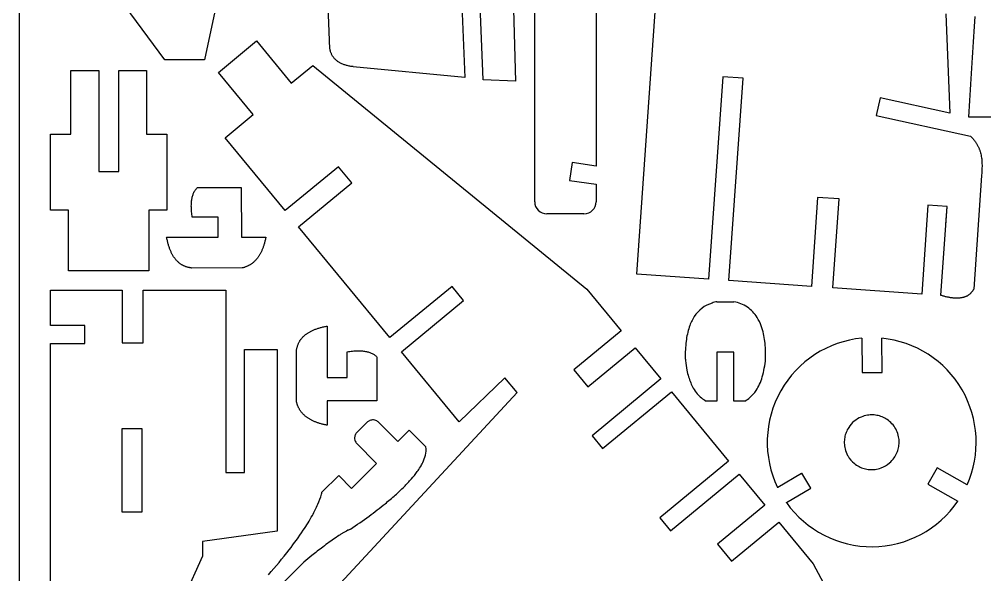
# Model space of a CAD drawing. Extents: x 0 to 450, y 0 to 350.
# Drawn here: x 0 to 160, y 70.7 to 162.7 of the extents above; entities that cross this region are included whole.
import ezdxf

# ---------------------------------------------------------------- set-up
doc = ezdxf.new("R2010")
doc.units = 0
doc.header["$MEASUREMENT"] = 0
doc.layers.add('01', color=5, linetype='Continuous')
doc.layers.add('DEFAULT', color=7, linetype='Continuous')

msp = doc.modelspace()

# ---------------------------------------------------------------- linework, layer by layer
at = {"layer": '01'}
msp.add_lwpolyline([(0, 0), (450, 0), (450, 350), (0, 350)], close=True, dxfattribs=at)
at = {"layer": 'DEFAULT'}
for p, q in [((53.5342, 264.5157), (30.7019, 155.9579)), ((102.3435, 120.4817), (108.4975, 208.489)), ((80.9417, 196.5557), (82.2438, 152.4591)), ((51.4774, 157.7922), (50.496, 180.2712)), ((85.4062, 132.4825), (85.4062, 177.7368)), ((72.9337, 174.0403), (73.8492, 153.0719)), ((76.8936, 152.6707), (75.9548, 174.1722)), ((95.5973, 171.8139), (95.5973, 138.3615)), ((24.1208, 155.9579), (17.5496, 164.8515)), ((153.5565, 163.5772), (154.2273, 147.1622)), ((158.304, 161.4911), (158.3636, 162.3352)), ((158.3636, 162.3352), (158.4238, 163.1749)), ((158.1863, 159.7902), (158.2449, 160.6428)), ((158.2449, 160.6428), (158.304, 161.4911)), ((32.9835, 153.8959), (39.297, 159.1003)), ((39.297, 159.1003), (45.0669, 152.1008)), ((158.0707, 158.072), (158.1282, 158.9332)), ((158.1282, 158.9332), (158.1863, 159.7902)), ((51.5017, 157.6722), (51.4774, 157.7922)), ((51.5292, 157.5546), (51.5017, 157.6722)), ((51.5599, 157.4395), (51.5292, 157.5546)), ((51.5937, 157.3268), (51.5599, 157.4395)), ((51.6308, 157.2165), (51.5937, 157.3268)), ((51.671, 157.1087), (51.6308, 157.2165)), ((51.7144, 157.0034), (51.671, 157.1087)), ((51.761, 156.9004), (51.7144, 157.0034)), ((51.8108, 156.8), (51.761, 156.9004)), ((51.8637, 156.702), (51.8108, 156.8)), ((157.9572, 156.3366), (158.0137, 157.2064)), ((158.0137, 157.2064), (158.0707, 158.072)), ((30.7019, 155.9579), (24.1208, 155.9579)), ((51.9199, 156.6064), (51.8637, 156.702)), ((51.9792, 156.5133), (51.9199, 156.6064)), ((52.0417, 156.4226), (51.9792, 156.5133)), ((52.1074, 156.3344), (52.0417, 156.4226)), ((52.1763, 156.2486), (52.1074, 156.3344)), ((52.2484, 156.1652), (52.1763, 156.2486)), ((52.3236, 156.0843), (52.2484, 156.1652)), ((52.402, 156.0059), (52.3236, 156.0843)), ((52.4837, 155.9299), (52.402, 156.0059)), ((52.5685, 155.8563), (52.4837, 155.9299)), ((52.6564, 155.7852), (52.5685, 155.8563)), ((52.7476, 155.7166), (52.6564, 155.7852)), ((52.842, 155.6504), (52.7476, 155.7166)), ((52.9395, 155.5866), (52.842, 155.6504)), ((53.0402, 155.5253), (52.9395, 155.5866)), ((53.1442, 155.4664), (53.0402, 155.5253)), ((53.2512, 155.41), (53.1442, 155.4664)), ((53.3615, 155.356), (53.2512, 155.41)), ((53.475, 155.3045), (53.3615, 155.356)), ((53.5916, 155.2554), (53.475, 155.3045)), ((53.7115, 155.2088), (53.5916, 155.2554)), ((53.8345, 155.1646), (53.7115, 155.2088)), ((157.8458, 154.584), (157.9012, 155.4625)), ((157.9012, 155.4625), (157.9572, 156.3366)), ((8.5393, 143.646), (8.5393, 154.2114)), ((8.5393, 154.2114), (13.1633, 154.2114)), ((13.1633, 154.2114), (13.1633, 137.4562)), ((16.4716, 154.2114), (21.0957, 154.2114)), ((16.4716, 137.4562), (16.4716, 154.2114)), ((21.0957, 154.2114), (21.0957, 143.646)), ((38.7535, 146.8964), (32.9835, 153.8959)), ((45.0689, 152.1024), (48.6354, 155.0424)), ((48.6354, 155.0424), (94.0313, 118.0089)), ((53.9607, 155.1228), (53.8345, 155.1646)), ((54.0901, 155.0835), (53.9607, 155.1228)), ((54.2227, 155.0467), (54.0901, 155.0835)), ((54.3584, 155.0123), (54.2227, 155.0467)), ((54.4974, 154.9803), (54.3584, 155.0123)), ((54.6395, 154.9508), (54.4974, 154.9803)), ((54.7848, 154.9237), (54.6395, 154.9508)), ((54.9333, 154.8991), (54.7848, 154.9237)), ((55.085, 154.877), (54.9333, 154.8991)), ((55.2399, 154.8572), (55.085, 154.877)), ((55.3185, 154.8483), (55.2399, 154.8572)), ((55.3383, 154.8462), (55.3185, 154.8483)), ((55.3448, 154.8455), (55.3383, 154.8462)), ((73.8492, 153.0719), (55.3448, 154.8455)), ((157.7366, 152.8142), (157.7909, 153.7013)), ((157.7909, 153.7013), (157.8458, 154.584)), ((45.0669, 152.1008), (45.0689, 152.1024)), ((82.2438, 152.4591), (76.8936, 152.6707)), ((116.5765, 153.1855), (114.2315, 119.6504)), ((119.9477, 152.9498), (116.5765, 153.1855)), ((117.6027, 119.4147), (119.9477, 152.9498)), ((157.6827, 151.9229), (157.7366, 152.8142)), ((157.5767, 150.1273), (157.6294, 151.0272)), ((157.6294, 151.0272), (157.6827, 151.9229)), ((142.6357, 149.6845), (141.9821, 146.7731)), ((154.2273, 147.1622), (142.6357, 149.6845)), ((157.4727, 148.3145), (157.5244, 149.223)), ((157.5244, 149.223), (157.5767, 150.1273)), ((157.3708, 146.4845), (157.4215, 147.4016)), ((157.4215, 147.4016), (157.4727, 148.3145)), ((34.1206, 143.0773), (38.7535, 146.8964)), ((141.9821, 146.7731), (157.6124, 143.3622)), ((211.3736, 146.4845), (157.3708, 146.4845)), ((5.1778, 131.1062), (5.1778, 143.646)), ((5.1778, 143.646), (8.5393, 143.646)), ((21.0957, 143.646), (24.4572, 143.646)), ((24.4572, 143.646), (24.4572, 131.1062)), ((44.0768, 130.9995), (34.1206, 143.0773)), ((157.6124, 143.3622), (157.7094, 143.2666)), ((157.7094, 143.2666), (157.8033, 143.1707)), ((157.8033, 143.1707), (157.894, 143.0746)), ((157.894, 143.0746), (157.9817, 142.9782)), ((157.9817, 142.9782), (158.0664, 142.8815)), ((158.0664, 142.8815), (158.148, 142.7847)), ((158.148, 142.7847), (158.2268, 142.6875)), ((158.2268, 142.6875), (158.3026, 142.5901)), ((158.3026, 142.5901), (158.3756, 142.4924)), ((158.3756, 142.4924), (158.4459, 142.3945)), ((158.4459, 142.3945), (158.5134, 142.2962)), ((158.5134, 142.2962), (158.5782, 142.1978)), ((158.5782, 142.1978), (158.6404, 142.0991)), ((158.6404, 142.0991), (158.7, 142.0002)), ((158.7, 142.0002), (158.7571, 141.901)), ((158.7571, 141.901), (158.8117, 141.8017)), ((158.8117, 141.8017), (158.8638, 141.7021)), ((158.8638, 141.7021), (158.9136, 141.6022)), ((158.9136, 141.6022), (158.961, 141.5021)), ((158.961, 141.5021), (159.0062, 141.4018)), ((159.0062, 141.4018), (159.049, 141.3013)), ((159.049, 141.3013), (159.0898, 141.2006)), ((159.0898, 141.2006), (159.1283, 141.0996)), ((159.1283, 141.0996), (159.1648, 140.9985)), ((159.1648, 140.9985), (159.1992, 140.8971)), ((159.1992, 140.8971), (159.2316, 140.7956)), ((159.2316, 140.7956), (159.2906, 140.5918)), ((159.2906, 140.5918), (159.3423, 140.3873)), ((159.3423, 140.3873), (159.387, 140.182)), ((159.387, 140.182), (159.4251, 139.976)), ((159.4251, 139.976), (159.457, 139.7693)), ((159.457, 139.7693), (159.4831, 139.5619)), ((159.4831, 139.5619), (159.5037, 139.3538)), ((159.5037, 139.3538), (159.5194, 139.1451)), ((52.8959, 138.2693), (44.0768, 130.9995)), ((55.102, 135.593), (52.8959, 138.2693)), ((91.6013, 138.9508), (91.1683, 136.0153)), ((95.5973, 138.3614), (91.6013, 138.9508)), ((159.5211, 137.6679), (159.4989, 137.2415)), ((159.5194, 139.1451), (159.5304, 138.9357)), ((159.5297, 137.8805), (159.5211, 137.6679)), ((159.5359, 138.0926), (159.5297, 137.8805)), ((159.5304, 138.9357), (159.5371, 138.7258)), ((159.5395, 138.3042), (159.5359, 138.0926)), ((159.5371, 138.7258), (159.54, 138.5153)), ((159.54, 138.5153), (159.5395, 138.3042)), ((13.1633, 137.4562), (16.4716, 137.4562)), ((91.1683, 136.0153), (95.5973, 135.3621)), ((159.4722, 136.8133), (158.157, 118.0054)), ((159.4989, 137.2415), (159.4722, 136.8133)), ((29.1364, 134.3666), (29.2085, 134.4701)), ((29.2085, 134.4701), (29.2845, 134.5693)), ((29.2845, 134.5693), (29.3645, 134.6642)), ((29.3645, 134.6642), (29.4483, 134.7547)), ((29.4483, 134.7547), (29.5361, 134.8408)), ((29.5361, 134.8408), (36.793, 134.8467)), ((36.793, 134.8467), (36.7995, 126.6293)), ((46.283, 128.3232), (55.102, 135.593)), ((95.5973, 135.3621), (95.5973, 132.4825)), ((28.5762, 132.7857), (28.6014, 132.9413)), ((28.6014, 132.9413), (28.6305, 133.0926)), ((28.6305, 133.0926), (28.6634, 133.2395)), ((28.6634, 133.2395), (28.7003, 133.3821)), ((28.7003, 133.3821), (28.7411, 133.5203)), ((28.7411, 133.5203), (28.7859, 133.6542)), ((28.7859, 133.6542), (28.8345, 133.7838)), ((28.8345, 133.7838), (28.887, 133.909)), ((28.887, 133.909), (28.9435, 134.0299)), ((28.9435, 134.0299), (29.0039, 134.1465)), ((29.0039, 134.1465), (29.0682, 134.2587)), ((29.0682, 134.2587), (29.1364, 134.3666)), ((132.295, 133.1865), (131.2652, 118.4593)), ((135.8437, 132.9383), (132.295, 133.1865)), ((134.8139, 118.2112), (135.8437, 132.9383)), ((28.5075, 131.761), (28.5092, 131.9427)), ((28.5098, 131.5751), (28.5075, 131.761)), ((28.5092, 131.9427), (28.5148, 132.1199)), ((28.5159, 131.3848), (28.5098, 131.5751)), ((28.5148, 132.1199), (28.5243, 132.2929)), ((28.526, 131.1901), (28.5159, 131.3848)), ((28.5243, 132.2929), (28.5377, 132.4615)), ((28.54, 130.9911), (28.526, 131.1901)), ((28.5377, 132.4615), (28.555, 132.6258)), ((28.555, 132.6258), (28.5762, 132.7857)), ((150.5708, 131.9085), (149.541, 117.1814)), ((153.7576, 131.6856), (150.5708, 131.9085)), ((152.7348, 116.958), (153.7646, 131.6852)), ((153.5483, 128.693), (153.7576, 131.6856)), ((153.7646, 131.6852), (153.7576, 131.6856)), ((8.1658, 131.1062), (5.1778, 131.1062)), ((8.1658, 121.0212), (8.1658, 131.1062)), ((24.4572, 131.1062), (21.4692, 131.1062)), ((21.4692, 131.1062), (21.4692, 121.0212)), ((28.5579, 130.7878), (28.54, 130.9911)), ((28.5798, 130.5802), (28.5579, 130.7878)), ((28.6055, 130.3682), (28.5798, 130.5802)), ((28.6352, 130.1519), (28.6055, 130.3682)), ((28.6687, 129.9312), (28.6352, 130.1519)), ((32.955, 129.9346), (28.6687, 129.9312)), ((32.9576, 126.6263), (32.955, 129.9346)), ((93.5805, 130.4659), (87.423, 130.4659)), ((46.2848, 128.3209), (46.283, 128.3232)), ((61.4154, 109.9661), (46.2848, 128.3209)), ((24.4201, 126.6196), (32.9576, 126.6263)), ((24.4471, 126.4713), (24.4201, 126.6196)), ((24.4754, 126.3251), (24.4471, 126.4713)), ((36.7995, 126.6293), (40.855, 126.6326)), ((40.8288, 126.4954), (40.8015, 126.3601)), ((40.855, 126.6326), (40.8288, 126.4954)), ((24.5049, 126.1812), (24.4754, 126.3251)), ((24.5356, 126.0394), (24.5049, 126.1812)), ((24.5675, 125.8997), (24.5356, 126.0394)), ((24.6006, 125.7623), (24.5675, 125.8997)), ((24.6349, 125.627), (24.6006, 125.7623)), ((24.6704, 125.4939), (24.6349, 125.627)), ((24.7072, 125.3629), (24.6704, 125.4939)), ((24.7451, 125.2341), (24.7072, 125.3629)), ((24.7842, 125.1075), (24.7451, 125.2341)), ((24.8246, 124.9831), (24.7842, 125.1075)), ((24.8661, 124.8608), (24.8246, 124.9831)), ((24.9089, 124.7407), (24.8661, 124.8608)), ((40.3859, 124.877), (40.344, 124.7652)), ((40.4267, 124.9906), (40.3859, 124.877)), ((40.4664, 125.106), (40.4267, 124.9906)), ((40.505, 125.2233), (40.4664, 125.106)), ((40.5424, 125.3423), (40.505, 125.2233)), ((40.5788, 125.4632), (40.5424, 125.3423)), ((40.614, 125.5859), (40.5788, 125.4632)), ((40.648, 125.7104), (40.614, 125.5859)), ((40.681, 125.8367), (40.648, 125.7104)), ((40.7128, 125.9648), (40.681, 125.8367)), ((40.7435, 126.0947), (40.7128, 125.9648)), ((40.773, 126.2265), (40.7435, 126.0947)), ((40.8015, 126.3601), (40.773, 126.2265)), ((24.9529, 124.6227), (24.9089, 124.7407)), ((24.998, 124.507), (24.9529, 124.6227)), ((25.0444, 124.3934), (24.998, 124.507)), ((25.092, 124.2819), (25.0444, 124.3934)), ((25.1408, 124.1727), (25.092, 124.2819)), ((25.1908, 124.0656), (25.1408, 124.1727)), ((25.242, 123.9606), (25.1908, 124.0656)), ((25.2944, 123.8579), (25.242, 123.9606)), ((25.3481, 123.7573), (25.2944, 123.8579)), ((25.4029, 123.6589), (25.3481, 123.7573)), ((25.4589, 123.5626), (25.4029, 123.6589)), ((25.5162, 123.4685), (25.4589, 123.5626)), ((25.5746, 123.3766), (25.5162, 123.4685)), ((25.6343, 123.2868), (25.5746, 123.3766)), ((25.6952, 123.1993), (25.6343, 123.2868)), ((25.7572, 123.1139), (25.6952, 123.1993)), ((39.5198, 123.2227), (39.4588, 123.1417)), ((39.5798, 123.3055), (39.5198, 123.2227)), ((39.6386, 123.3901), (39.5798, 123.3055)), ((39.6963, 123.4765), (39.6386, 123.3901)), ((39.7529, 123.5648), (39.6963, 123.4765)), ((39.8083, 123.6549), (39.7529, 123.5648)), ((39.8626, 123.7467), (39.8083, 123.6549)), ((39.9158, 123.8404), (39.8626, 123.7467)), ((39.9679, 123.9359), (39.9158, 123.8404)), ((40.0188, 124.0332), (39.9679, 123.9359)), ((40.0687, 124.1324), (40.0188, 124.0332)), ((40.1174, 124.2333), (40.0687, 124.1324)), ((40.1649, 124.336), (40.1174, 124.2333)), ((40.2114, 124.4406), (40.1649, 124.336)), ((40.2567, 124.547), (40.2114, 124.4406)), ((40.3009, 124.6552), (40.2567, 124.547)), ((40.344, 124.7652), (40.3009, 124.6552)), ((25.8205, 123.0306), (25.7572, 123.1139)), ((25.885, 122.9495), (25.8205, 123.0306)), ((25.9507, 122.8706), (25.885, 122.9495)), ((26.0176, 122.7939), (25.9507, 122.8706)), ((26.0857, 122.7193), (26.0176, 122.7939)), ((26.1551, 122.6469), (26.0857, 122.7193)), ((26.2256, 122.5767), (26.1551, 122.6469)), ((26.2973, 122.5086), (26.2256, 122.5767)), ((26.3702, 122.4427), (26.2973, 122.5086)), ((26.4444, 122.379), (26.3702, 122.4427)), ((26.5198, 122.3174), (26.4444, 122.379)), ((26.5963, 122.258), (26.5198, 122.3174)), ((26.6741, 122.2008), (26.5963, 122.258)), ((26.7531, 122.1458), (26.6741, 122.2008)), ((26.8332, 122.0929), (26.7531, 122.1458)), ((26.9146, 122.0422), (26.8332, 122.0929)), ((26.9972, 121.9936), (26.9146, 122.0422)), ((27.081, 121.9472), (26.9972, 121.9936)), ((27.166, 121.903), (27.081, 121.9472)), ((27.2523, 121.861), (27.166, 121.903)), ((27.3397, 121.8211), (27.2523, 121.861)), ((27.4283, 121.7834), (27.3397, 121.8211)), ((27.5182, 121.7479), (27.4283, 121.7834)), ((27.6092, 121.7145), (27.5182, 121.7479)), ((27.7015, 121.6833), (27.6092, 121.7145)), ((27.7949, 121.6543), (27.7015, 121.6833)), ((27.8896, 121.6274), (27.7949, 121.6543)), ((27.9855, 121.6027), (27.8896, 121.6274)), ((28.0826, 121.5802), (27.9855, 121.6027)), ((37.2918, 121.6096), (37.1981, 121.5812)), ((37.3844, 121.6398), (37.2918, 121.6096)), ((37.4759, 121.6719), (37.3844, 121.6398)), ((37.5662, 121.7058), (37.4759, 121.6719)), ((37.6554, 121.7415), (37.5662, 121.7058)), ((37.7435, 121.779), (37.6554, 121.7415)), ((37.8304, 121.8183), (37.7435, 121.779)), ((37.9163, 121.8594), (37.8304, 121.8183)), ((38.001, 121.9023), (37.9163, 121.8594)), ((38.0846, 121.9471), (38.001, 121.9023)), ((38.167, 121.9936), (38.0846, 121.9471)), ((38.2484, 122.042), (38.167, 121.9936)), ((38.3286, 122.0922), (38.2484, 122.042)), ((38.4076, 122.1442), (38.3286, 122.0922)), ((38.4856, 122.198), (38.4076, 122.1442)), ((38.5624, 122.2536), (38.4856, 122.198)), ((38.6381, 122.3111), (38.5624, 122.2536)), ((38.7127, 122.3703), (38.6381, 122.3111)), ((38.7861, 122.4314), (38.7127, 122.3703)), ((38.8585, 122.4943), (38.7861, 122.4314)), ((38.9297, 122.5589), (38.8585, 122.4943)), ((38.9997, 122.6254), (38.9297, 122.5589)), ((39.0687, 122.6937), (38.9997, 122.6254)), ((39.1365, 122.7639), (39.0687, 122.6937)), ((39.2032, 122.8358), (39.1365, 122.7639)), ((39.2688, 122.9096), (39.2032, 122.8358)), ((39.3332, 122.9851), (39.2688, 122.9096)), ((39.3966, 123.0625), (39.3332, 122.9851)), ((39.4588, 123.1417), (39.3966, 123.0625)), ((21.4692, 121.0212), (8.1658, 121.0212)), ((28.1809, 121.5598), (28.0826, 121.5802)), ((28.2804, 121.5416), (28.1809, 121.5598)), ((28.3811, 121.5256), (28.2804, 121.5416)), ((28.483, 121.5118), (28.3811, 121.5256)), ((28.5861, 121.5001), (28.483, 121.5118)), ((36.9102, 121.5067), (28.5861, 121.5001)), ((37.0073, 121.5297), (36.9102, 121.5067)), ((37.1033, 121.5545), (37.0073, 121.5297)), ((37.1981, 121.5812), (37.1033, 121.5545)), ((114.2315, 119.6504), (102.3435, 120.4817)), ((71.7091, 118.4516), (61.4154, 109.9661)), ((73.6324, 116.1184), (71.7091, 118.4516)), ((131.2652, 118.4593), (117.6027, 119.4147)), ((5.1777, 111.9739), (5.1777, 117.8434)), ((5.1777, 117.8434), (17.0238, 117.8434)), ((17.0238, 117.8434), (17.0238, 109.0925)), ((20.5455, 109.0925), (20.5455, 117.8434)), ((20.5455, 117.8434), (34.2058, 117.8434)), ((34.2058, 117.8434), (34.2058, 87.6416)), ((94.0313, 118.0089), (99.7448, 111.0778)), ((149.541, 117.1814), (134.8139, 118.2112)), ((152.8667, 116.9186), (152.7348, 116.958)), ((152.9971, 116.8809), (152.8667, 116.9186)), ((153.1261, 116.8449), (152.9971, 116.8809)), ((153.2534, 116.8108), (153.1261, 116.8449)), ((153.3793, 116.7784), (153.2534, 116.8108)), ((156.9142, 116.7932), (156.8422, 116.7618)), ((156.9847, 116.8264), (156.9142, 116.7932)), ((157.0537, 116.8614), (156.9847, 116.8264)), ((157.1213, 116.8981), (157.0537, 116.8614)), ((157.1873, 116.9367), (157.1213, 116.8981)), ((157.2518, 116.977), (157.1873, 116.9367)), ((157.3148, 117.019), (157.2518, 116.977)), ((157.3763, 117.0629), (157.3148, 117.019)), ((157.4363, 117.1085), (157.3763, 117.0629)), ((157.4949, 117.1559), (157.4363, 117.1085)), ((157.5519, 117.205), (157.4949, 117.1559)), ((157.6074, 117.256), (157.5519, 117.205)), ((157.6614, 117.3087), (157.6074, 117.256)), ((157.714, 117.3631), (157.6614, 117.3087)), ((157.765, 117.4194), (157.714, 117.3631)), ((157.8146, 117.4774), (157.765, 117.4194)), ((157.8626, 117.5372), (157.8146, 117.4774)), ((157.9092, 117.5988), (157.8626, 117.5372)), ((157.9542, 117.6621), (157.9092, 117.5988)), ((157.9978, 117.7272), (157.9542, 117.6621)), ((158.0398, 117.7941), (157.9978, 117.7272)), ((158.0804, 117.8627), (158.0398, 117.7941)), ((158.1195, 117.9332), (158.0804, 117.8627)), ((158.157, 118.0054), (158.1195, 117.9332)), ((63.3387, 107.6329), (73.6324, 116.1184)), ((115.6135, 115.9152), (118.4293, 115.9152)), ((153.5037, 116.7478), (153.3793, 116.7784)), ((153.6266, 116.719), (153.5037, 116.7478)), ((153.748, 116.6919), (153.6266, 116.719)), ((153.8679, 116.6666), (153.748, 116.6919)), ((153.9863, 116.6431), (153.8679, 116.6666)), ((154.1031, 116.6213), (153.9863, 116.6431)), ((154.2186, 116.6014), (154.1031, 116.6213)), ((154.3326, 116.5832), (154.2186, 116.6014)), ((154.4449, 116.5667), (154.3326, 116.5832)), ((154.5558, 116.5521), (154.4449, 116.5667)), ((154.6653, 116.5392), (154.5558, 116.5521)), ((154.7731, 116.5281), (154.6653, 116.5392)), ((154.8797, 116.5188), (154.7731, 116.5281)), ((154.9846, 116.5112), (154.8797, 116.5188)), ((155.088, 116.5054), (154.9846, 116.5112)), ((155.19, 116.5014), (155.088, 116.5054)), ((155.2904, 116.4991), (155.19, 116.5014)), ((155.3894, 116.4987), (155.2904, 116.4991)), ((155.4868, 116.5), (155.3894, 116.4987)), ((155.5827, 116.503), (155.4868, 116.5)), ((155.6772, 116.5079), (155.5827, 116.503)), ((155.7702, 116.5145), (155.6772, 116.5079)), ((155.8616, 116.5229), (155.7702, 116.5145)), ((155.9516, 116.533), (155.8616, 116.5229)), ((156.0399, 116.545), (155.9516, 116.533)), ((156.127, 116.5587), (156.0399, 116.545)), ((156.2124, 116.5741), (156.127, 116.5587)), ((156.2964, 116.5914), (156.2124, 116.5741)), ((156.3788, 116.6104), (156.2964, 116.5914)), ((156.4598, 116.6312), (156.3788, 116.6104)), ((156.5393, 116.6538), (156.4598, 116.6312)), ((156.6173, 116.6781), (156.5393, 116.6538)), ((156.6938, 116.7042), (156.6173, 116.6781)), ((156.7688, 116.7321), (156.6938, 116.7042)), ((156.8422, 116.7618), (156.7688, 116.7321)), ((10.8608, 111.9739), (5.1777, 111.9739)), ((10.8608, 109.0126), (10.8608, 111.9739)), ((47.2938, 110.3523), (47.3727, 110.418)), ((47.3727, 110.418), (47.4538, 110.4824)), ((47.4538, 110.4824), (47.5371, 110.5456)), ((47.5371, 110.5456), (47.6226, 110.6076)), ((47.6226, 110.6076), (47.7102, 110.6684)), ((47.7102, 110.6684), (47.8, 110.728)), ((47.8, 110.728), (47.892, 110.7864)), ((47.892, 110.7864), (47.9861, 110.8436)), ((47.9861, 110.8436), (48.0824, 110.8995)), ((48.0824, 110.8995), (48.1809, 110.9543)), ((48.1809, 110.9543), (48.2815, 111.0078)), ((48.2815, 111.0078), (48.3843, 111.0602)), ((48.3843, 111.0602), (48.4893, 111.1113)), ((48.4893, 111.1113), (48.5964, 111.1612)), ((48.5964, 111.1612), (48.7057, 111.2099)), ((48.7057, 111.2099), (48.8172, 111.2574)), ((48.8172, 111.2574), (48.9309, 111.3037)), ((48.9309, 111.3037), (49.0467, 111.3488)), ((49.0467, 111.3488), (49.1646, 111.3927)), ((49.1646, 111.3927), (49.2848, 111.4354)), ((49.2848, 111.4354), (49.4071, 111.4768)), ((49.4071, 111.4768), (49.5316, 111.5171)), ((49.5316, 111.5171), (49.6582, 111.5561)), ((49.6582, 111.5561), (49.787, 111.5939)), ((49.787, 111.5939), (49.918, 111.6306)), ((49.918, 111.6306), (50.0512, 111.666)), ((50.0512, 111.666), (50.1865, 111.7002)), ((50.1865, 111.7002), (50.324, 111.7332)), ((50.324, 111.7332), (50.4636, 111.765)), ((50.4636, 111.765), (50.6054, 111.7955)), ((50.6054, 111.7955), (50.7494, 111.8249)), ((50.7494, 111.8249), (50.8956, 111.8531)), ((50.8956, 111.8531), (51.0439, 111.88)), ((51.0439, 111.88), (51.0439, 103.3425)), ((99.7448, 111.0778), (91.9217, 104.629)), ((5.1777, 40.6844), (5.1777, 109.0126)), ((5.1777, 109.0126), (10.8608, 109.0126)), ((17.0238, 109.0925), (20.5455, 109.0925)), ((46.1697, 108.7858), (46.2054, 108.8756)), ((46.2054, 108.8756), (46.2431, 108.9642)), ((46.2431, 108.9642), (46.2831, 109.0516)), ((46.2831, 109.0516), (46.3252, 109.1378)), ((46.3252, 109.1378), (46.3695, 109.2227)), ((46.3695, 109.2227), (46.4159, 109.3065)), ((46.4159, 109.3065), (46.4645, 109.3891)), ((46.4645, 109.3891), (46.5153, 109.4704)), ((46.5153, 109.4704), (46.5683, 109.5506)), ((46.5683, 109.5506), (46.6234, 109.6295)), ((46.6234, 109.6295), (46.6807, 109.7072)), ((46.6807, 109.7072), (46.7401, 109.7837)), ((46.7401, 109.7837), (46.8017, 109.859)), ((46.8017, 109.859), (46.8655, 109.9331)), ((46.8655, 109.9331), (46.9315, 110.006)), ((46.9315, 110.006), (46.9996, 110.0777)), ((46.9996, 110.0777), (47.0699, 110.1482)), ((47.0699, 110.1482), (47.1423, 110.2174)), ((47.1423, 110.2174), (47.217, 110.2855)), ((47.217, 110.2855), (47.2938, 110.3523)), ((139.6439, 109.8766), (139.6937, 104.171)), ((142.9469, 109.8335), (142.9466, 109.8697)), ((142.9962, 104.1998), (142.947, 109.8335)), ((37.3007, 87.6416), (37.3007, 108.0252)), ((37.3007, 108.0252), (42.7433, 108.0252)), ((42.7433, 108.0252), (42.7433, 77.9299)), ((45.9211, 107.718), (45.9329, 107.8211)), ((45.9211, 99.3939), (45.9211, 107.718)), ((45.9329, 107.8211), (45.9468, 107.923)), ((45.9468, 107.923), (45.9629, 108.0237)), ((45.9629, 108.0237), (45.9812, 108.1232)), ((45.9812, 108.1232), (46.0016, 108.2215)), ((46.0016, 108.2215), (46.0242, 108.3186)), ((46.0242, 108.3186), (46.049, 108.4144)), ((46.049, 108.4144), (46.0759, 108.5091)), ((46.0759, 108.5091), (46.105, 108.6025)), ((46.105, 108.6025), (46.1363, 108.6947)), ((46.1363, 108.6947), (46.1697, 108.7858)), ((54.3522, 107.6287), (54.5726, 107.662)), ((54.3522, 103.3425), (54.3522, 107.6287)), ((54.5726, 107.662), (54.789, 107.6915)), ((54.789, 107.6915), (55.001, 107.7171)), ((55.001, 107.7171), (55.2087, 107.7388)), ((55.2087, 107.7388), (55.412, 107.7565)), ((55.412, 107.7565), (55.611, 107.7704)), ((55.611, 107.7704), (55.8057, 107.7803)), ((55.8057, 107.7803), (55.996, 107.7863)), ((55.996, 107.7863), (56.182, 107.7884)), ((56.182, 107.7884), (56.3636, 107.7866)), ((56.3636, 107.7866), (56.5409, 107.7809)), ((56.5409, 107.7809), (56.7138, 107.7713)), ((56.7138, 107.7713), (56.8825, 107.7577)), ((56.8825, 107.7577), (57.0467, 107.7403)), ((57.0467, 107.7403), (57.2067, 107.7189)), ((57.2067, 107.7189), (57.3622, 107.6937)), ((57.3622, 107.6937), (57.5135, 107.6645)), ((57.5135, 107.6645), (57.6604, 107.6314)), ((57.6604, 107.6314), (57.803, 107.5944)), ((57.803, 107.5944), (57.9412, 107.5535)), ((57.9412, 107.5535), (58.0751, 107.5086)), ((58.0751, 107.5086), (58.2046, 107.4599)), ((58.2046, 107.4599), (58.3298, 107.4072)), ((58.3298, 107.4072), (58.4506, 107.3507)), ((58.4506, 107.3507), (58.5672, 107.2902)), ((58.5672, 107.2902), (58.6793, 107.2258)), ((58.6793, 107.2258), (58.7872, 107.1575)), ((72.8989, 96.0355), (63.3387, 107.6329)), ((94.2411, 101.8154), (102.0641, 108.2642)), ((102.0641, 108.2642), (106.3068, 103.1175)), ((118.4293, 107.5553), (115.6135, 107.5553)), ((115.6135, 107.5553), (115.6135, 99.4624)), ((118.4293, 99.4624), (118.4293, 107.5553)), ((58.7872, 107.1575), (58.8906, 107.0853)), ((58.8906, 107.0853), (58.9898, 107.0092)), ((58.9898, 107.0092), (59.0846, 106.9292)), ((59.0846, 106.9292), (59.175, 106.8453)), ((59.175, 106.8453), (59.2612, 106.7574)), ((59.2612, 106.7574), (59.2612, 99.5005)), ((91.9217, 104.629), (94.2411, 101.8154)), ((139.6937, 104.171), (142.9962, 104.1998)), ((51.0439, 103.3425), (54.3522, 103.3425)), ((80.4873, 103.3283), (72.8989, 96.0355)), ((82.5238, 100.8578), (80.4873, 103.3283)), ((106.3068, 103.1175), (94.9154, 93.7271)), ((29.6504, 43.9027), (82.5238, 100.8578)), ((96.669, 91.5998), (108.0604, 100.9902)), ((108.0604, 100.9902), (117.5268, 89.5065)), ((45.944, 99.2967), (45.9211, 99.3939)), ((45.9688, 99.2008), (45.944, 99.2967)), ((45.9953, 99.1059), (45.9688, 99.2008)), ((59.2612, 99.5005), (51.0439, 99.5005)), ((51.0439, 99.5005), (51.0439, 95.445)), ((115.6135, 99.4624), (113.8349, 99.4624)), ((120.2078, 99.4624), (118.4293, 99.4624)), ((46.0237, 99.0122), (45.9953, 99.1059)), ((46.0539, 98.9196), (46.0237, 99.0122)), ((46.0859, 98.8281), (46.0539, 98.9196)), ((46.1197, 98.7377), (46.0859, 98.8281)), ((46.1553, 98.6485), (46.1197, 98.7377)), ((46.1927, 98.5604), (46.1553, 98.6485)), ((46.2319, 98.4734), (46.1927, 98.5604)), ((46.273, 98.3875), (46.2319, 98.4734)), ((46.3159, 98.3028), (46.273, 98.3875)), ((46.3606, 98.2192), (46.3159, 98.3028)), ((46.4071, 98.1367), (46.3606, 98.2192)), ((46.4554, 98.0553), (46.4071, 98.1367)), ((46.5055, 97.9751), (46.4554, 98.0553)), ((46.5574, 97.896), (46.5055, 97.9751)), ((46.6112, 97.818), (46.5574, 97.896)), ((46.6667, 97.7411), (46.6112, 97.818)), ((46.7241, 97.6654), (46.6667, 97.7411)), ((46.7833, 97.5907), (46.7241, 97.6654)), ((46.8443, 97.5172), (46.7833, 97.5907)), ((46.9071, 97.4449), (46.8443, 97.5172)), ((46.9718, 97.3736), (46.9071, 97.4449)), ((47.0382, 97.3035), (46.9718, 97.3736)), ((47.1065, 97.2345), (47.0382, 97.3035)), ((47.1765, 97.1666), (47.1065, 97.2345)), ((47.2484, 97.0998), (47.1765, 97.1666)), ((47.3221, 97.0342), (47.2484, 97.0998)), ((47.3976, 96.9697), (47.3221, 97.0342)), ((47.4749, 96.9063), (47.3976, 96.9697)), ((47.5541, 96.8441), (47.4749, 96.9063)), ((47.635, 96.7829), (47.5541, 96.8441)), ((47.7178, 96.7229), (47.635, 96.7829)), ((47.8024, 96.664), (47.7178, 96.7229)), ((47.8888, 96.6063), (47.8024, 96.664)), ((47.977, 96.5496), (47.8888, 96.6063)), ((48.067, 96.4941), (47.977, 96.5496)), ((48.1588, 96.4397), (48.067, 96.4941)), ((48.2524, 96.3864), (48.1588, 96.4397)), ((48.3479, 96.3343), (48.2524, 96.3864)), ((48.4452, 96.2833), (48.3479, 96.3343)), ((48.5443, 96.2334), (48.4452, 96.2833)), ((48.6452, 96.1846), (48.5443, 96.2334)), ((48.7479, 96.1369), (48.6452, 96.1846)), ((48.8524, 96.0904), (48.7479, 96.1369)), ((48.9587, 96.045), (48.8524, 96.0904)), ((49.0669, 96.0007), (48.9587, 96.045)), ((49.1768, 95.9576), (49.0669, 96.0007)), ((55.8185, 94.1625), (57.7485, 96.0926)), ((57.7485, 96.0926), (57.9932, 96.2099)), ((59.4464, 96.0298), (62.7165, 92.7597)), ((20.3327, 94.8453), (16.971, 94.8453)), ((16.971, 94.8453), (16.971, 81.1315)), ((20.3327, 81.1315), (20.3327, 94.8453)), ((49.2886, 95.9155), (49.1768, 95.9576)), ((49.4022, 95.8746), (49.2886, 95.9155)), ((49.5176, 95.8348), (49.4022, 95.8746)), ((49.6348, 95.7962), (49.5176, 95.8348)), ((49.7539, 95.7586), (49.6348, 95.7962)), ((49.8747, 95.7222), (49.7539, 95.7586)), ((49.9974, 95.6869), (49.8747, 95.7222)), ((50.1218, 95.6528), (49.9974, 95.6869)), ((50.2481, 95.6197), (50.1218, 95.6528)), ((50.3762, 95.5878), (50.2481, 95.6197)), ((50.5061, 95.557), (50.3762, 95.5878)), ((50.6378, 95.5273), (50.5061, 95.557)), ((50.7714, 95.4988), (50.6378, 95.5273)), ((50.9067, 95.4713), (50.7714, 95.4988)), ((51.0439, 95.445), (50.9067, 95.4713)), ((62.7165, 92.7597), (64.6224, 94.6656)), ((64.6224, 94.6656), (67.3894, 91.8987)), ((55.7011, 93.9178), (55.8185, 94.1625)), ((94.9154, 93.7271), (96.669, 91.5998)), ((59.2142, 89.1317), (55.8812, 92.4647)), ((55.0638, 84.9812), (59.2142, 89.1317)), ((117.5268, 89.5065), (106.1354, 80.1161)), ((152.0809, 88.3829), (150.5685, 85.7092)), ((157.0582, 85.5669), (152.0809, 88.3829)), ((34.2058, 87.6416), (37.3007, 87.6416)), ((50.1587, 84.3523), (52.9257, 87.1193)), ((52.9257, 87.1193), (55.0638, 84.9812)), ((107.889, 77.9888), (119.2804, 87.3792)), ((119.2804, 87.3792), (123.5231, 82.2324)), ((129.6431, 87.4901), (125.701, 85.172)), ((129.6883, 87.5168), (129.6431, 87.4901)), ((131.1517, 85.0325), (129.6883, 87.5168)), ((125.6673, 85.1522), (125.6557, 85.1454)), ((125.701, 85.172), (125.6673, 85.1522)), ((127.128, 82.648), (131.1517, 85.0325)), ((150.5685, 85.7092), (155.5591, 82.8857)), ((123.5231, 82.2324), (115.7, 75.7836)), ((127.1255, 82.6466), (127.1283, 82.6435)), ((127.1385, 82.6331), (127.128, 82.648)), ((127.1283, 82.6435), (127.1385, 82.6331)), ((16.971, 81.1315), (20.3327, 81.1315)), ((106.1354, 80.1161), (107.889, 77.9888)), ((118.0194, 72.97), (125.8424, 79.4189)), ((125.8424, 79.4189), (131.556, 72.4878)), ((42.7433, 77.9299), (30.3639, 76.2225)), ((30.3639, 76.2225), (30.3639, 73.768)), ((115.7, 75.7836), (118.0194, 72.97)), ((30.3639, 73.768), (24.2807, 60.4279)), ((47.1401, 72.7814), (39.1267, 64.7679)), ((131.556, 72.4878), (159.2471, 20.8597))]:
    msp.add_line(p, q, dxfattribs=at)
for centre, radius, start, end in [((87.423, 132.4825), 2.0167, 180, 270), ((93.5805, 132.4825), 2.0168, 270, 0), ((116.4874, 110.4581), 5.508, 107.800386, 147.155623), ((116.9087, 109.3384), 6.7031, 101.140997, 108.303338), ((117.3168, 109.9864), 6.0323, 56.395291, 79.372385), ((117.4878, 110.387), 5.6045, 31.400138, 55.58458), ((118.2483, 109.311), 7.6095, 147.090138, 161.484358), ((115.876, 109.3615), 7.5146, 19.755373, 31.671209), ((122.18, 107.9952), 11.7555, 161.488606, 173.31581), ((113.3467, 108.4172), 10.2144, 12.393246, 19.945001), ((110.2788, 107.7132), 13.3619, 7.094591, 12.518308), ((128.1957, 107.1551), 17.8287, 172.884578, 177.316547), ((106.3509, 107.1983), 17.3233, 2.61874, 7.180027), ((141.2592, 92.6414), 17.3107, 95.354163, 205.65987), ((141.2591, 92.6414), 17.3107, 335.878183, 84.405764), ((133.3866, 106.9301), 23.0243, 177.362024, 181.099736), ((101.9133, 106.947), 21.7678, 358.792286, 2.745845), ((129.8073, 108.2022), 19.5162, 185.038452, 186.023596), ((126.8471, 107.839), 16.5344, 185.848411, 191.31504), ((105.7765, 108.0399), 17.9669, 349.909405, 355.045534), ((122.9913, 107.0697), 12.6026, 191.324912, 196.5478), ((110.5304, 107.2022), 13.1398, 343.545409, 349.873762), ((120.3548, 106.2843), 9.8515, 196.53642, 202.691362), ((118.484, 105.5013), 7.8235, 202.686244, 209.863334), ((113.8716, 106.2243), 9.6584, 335.723208, 343.494607), ((117.1116, 104.7013), 6.2351, 209.767647, 220.232884), ((117.3881, 104.3515), 5.6603, 310.722947, 326.299801), ((116.0321, 105.2602), 7.2926, 326.271413, 335.649111), ((116.3058, 104.0009), 5.1675, 220.074991, 241.434733), ((117.7866, 103.9254), 5.0775, 298.480028, 310.451811), ((58.7711, 94.3459), 2.0198, 105.58032, 112.652195), ((58.6533, 94.7719), 1.5778, 95.21457, 105.614752), ((58.6258, 95.152), 1.1968, 57.629817, 95.557116), ((58.5158, 94.9607), 1.4174, 48.96201, 58.014329), ((141.2853, 92.5969), 4.5758, 112.790919, 146.848674), ((141.2851, 92.599), 4.5737, 99.369415, 112.798634), ((141.2832, 92.6107), 4.5619, 87.662049, 99.369898), ((141.2838, 92.6256), 4.547, 76.427155, 87.662075), ((141.2875, 92.6411), 4.531, 65.164459, 76.426561), ((141.294, 92.6552), 4.5155, 52.874552, 65.16417), ((141.3041, 92.6678), 4.4994, 25.473917, 52.879312), ((141.2687, 92.6088), 4.5554, 146.859737, 158.579052), ((141.3029, 92.6677), 4.5005, 11.390108, 25.468456), ((56.7591, 93.2852), 1.197, 174.443361, 212.367642), ((57.1391, 93.2577), 1.5778, 164.385115, 174.785442), ((57.5651, 93.1399), 2.0198, 157.347805, 164.419604), ((141.2382, 92.6174), 4.5235, 169.826282, 181.350306), ((141.2539, 92.6146), 4.5395, 158.579043, 169.82663), ((141.292, 92.6655), 4.5116, 359.344714, 11.39033), ((56.9503, 93.3952), 1.4173, 211.985491, 221.03485), ((63.7286, 91.4039), 3.6941, 345.68455, 7.697495), ((141.224, 92.617), 4.5094, 181.349515, 193.650425), ((141.2141, 92.6147), 4.4992, 193.651673, 208.486341), ((141.2621, 92.669), 4.5419, 336.830855, 348.073695), ((141.2776, 92.6657), 4.526, 348.073816, 359.34419), ((61.5469, 91.9122), 5.9339, 333.663817, 346.137761), ((141.212, 92.6137), 4.4969, 208.487945, 210.500962), ((141.2143, 92.6153), 4.4997, 210.503551, 230.365073), ((141.2361, 92.6832), 4.5716, 310.438321, 324.866273), ((141.2475, 92.6752), 4.5578, 324.866676, 336.831395), ((56.3503, 94.6943), 11.8365, 324.209987, 328.685167), ((58.8751, 93.1617), 8.883, 328.666447, 334.086274), ((141.2227, 92.6253), 4.5127, 230.364083, 242.910372), ((141.2297, 92.6389), 4.528, 242.909812, 254.426037), ((141.234, 92.6545), 4.5442, 254.426616, 265.666102), ((141.2352, 92.6698), 4.5595, 265.665523, 277.377757), ((141.2336, 92.6823), 4.5722, 277.377559, 290.312896), ((141.2314, 92.6885), 4.5787, 290.31177, 310.440043), ((46.7439, 102.4777), 24.2109, 314.681048, 318.87686), ((52.6821, 97.3474), 16.3636, 318.734023, 324.185901), ((39.3034, 109.9141), 34.7303, 311.485826, 314.782439), ((37.0839, 87.749), 13.5122, 336.578521, 344.07708), ((40.0175, 86.8346), 10.4406, 344.485922, 346.245929), ((30.2316, 120.0805), 48.3557, 308.916171, 311.55844), ((29.7777, 90.9259), 21.4792, 331.042994, 336.549229), ((16.7382, 136.7981), 69.8394, 306.17228, 308.913747), ((141.2592, 92.6414), 17.3107, 215.266438, 325.697344), ((19.0225, 96.9124), 33.7882, 326.081032, 330.990564), ((1.9627, 156.7753), 94.6868, 303.973932, 306.254951), ((0.6193, 109.3091), 55.9773, 321.988009, 326.062842), ((68.6204, 53.0682), 28.7543, 122.45519, 124.510995), ((64.056, 60.2093), 20.2792, 121.103735, 122.400675), ((60.0531, 66.9564), 12.4344, 116.838298, 121.371283), ((57.4479, 72.1013), 6.6675, 112.697929, 116.822893), ((105.7145, 2.4351), 91.5333, 127.266493, 128.703624), ((88.2724, 25.3508), 62.7347, 126.040078, 127.261998), ((76.9693, 40.9001), 43.5113, 124.492067, 126.051525), ((-26.9539, 130.8827), 90.9873, 318.595362, 321.977212), ((132.356, -31.0065), 134.2895, 128.65243, 129.387985)]:
    msp.add_arc(centre, radius, start, end, dxfattribs=at)

doc.saveas('drawing.dxf')
